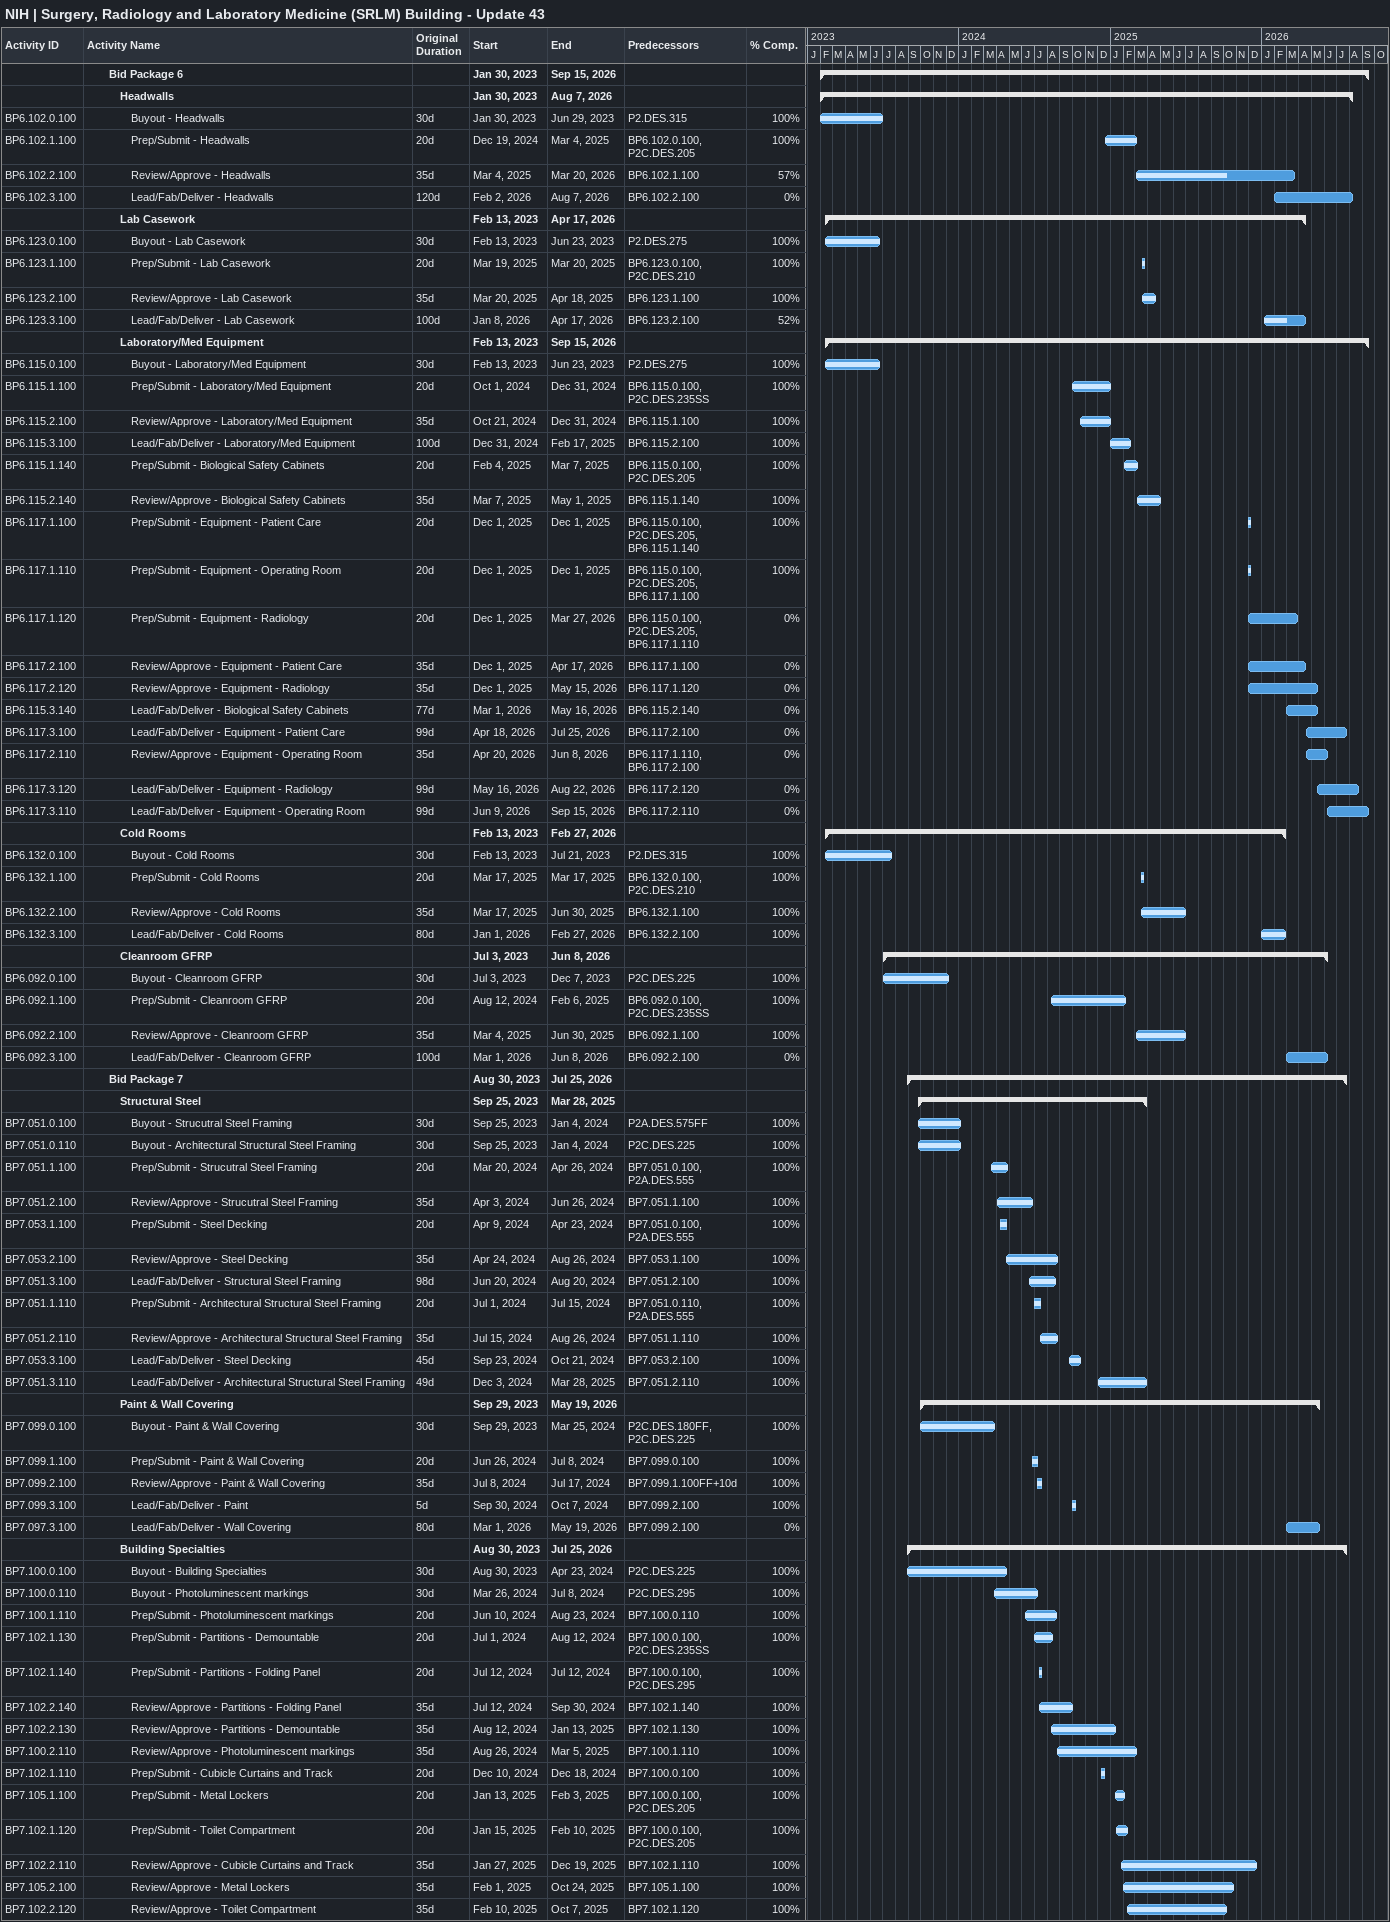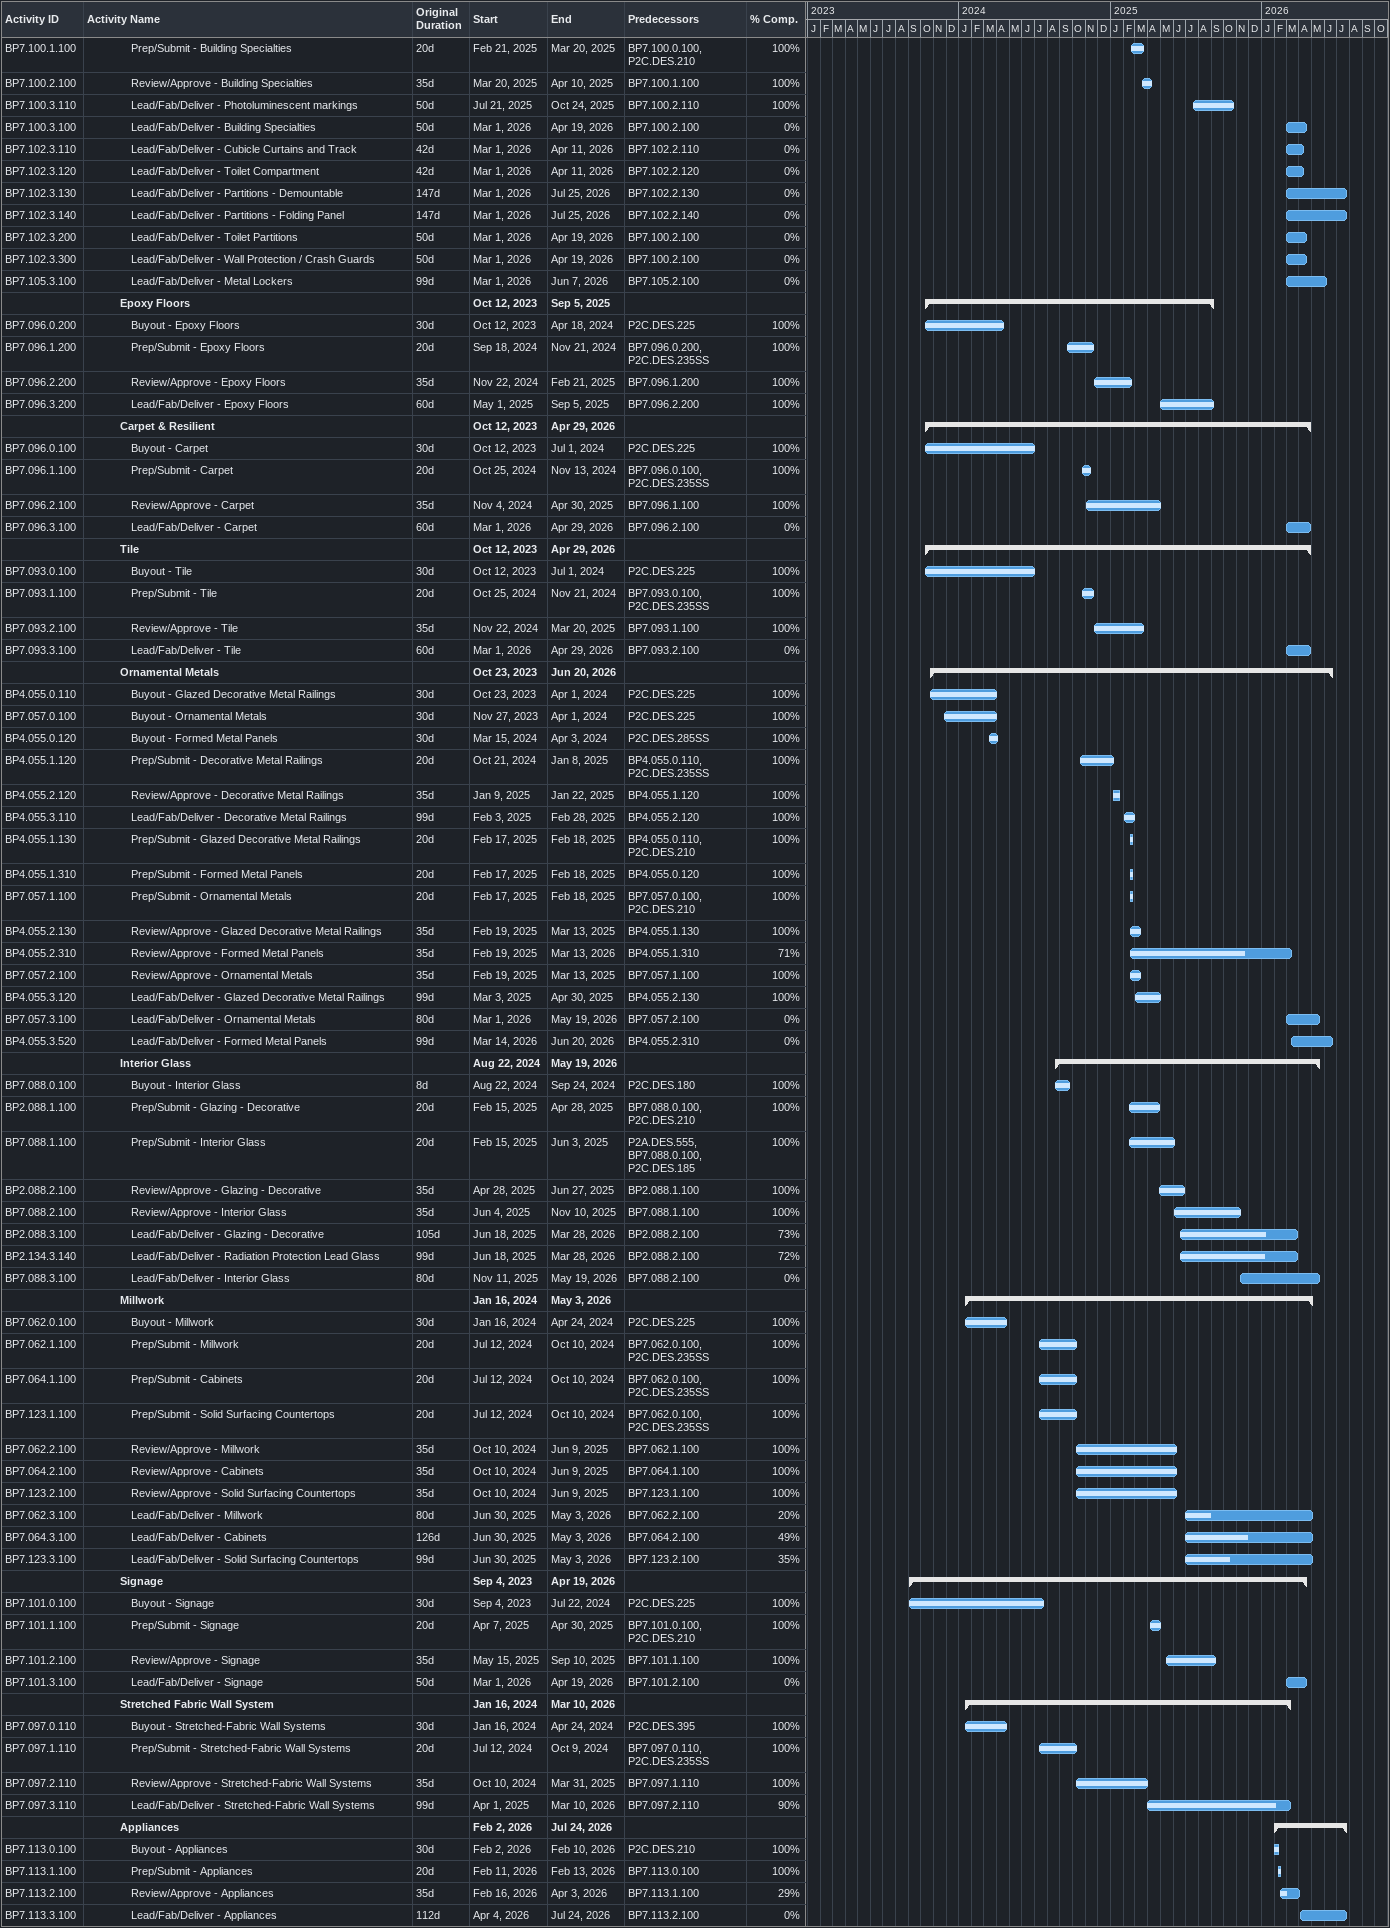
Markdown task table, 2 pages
NIH | Surgery, Radiology and Laboratory Medicine (SRLM) Building - Update 43

| ID | Level | Task | Original duration | Start | Finish | Predecessors | % complete |
|---|---|---|---|---|---|---|---|
|  | 3 | **Bid Package 6** |  | 2023-01-30 | 2026-09-15 |  |  |
|  | 4 | **Headwalls** |  | 2023-01-30 | 2026-08-07 |  |  |
| BP6.102.0.100 | 5 | Buyout - Headwalls | 30d | 2023-01-30 | 2023-06-29 | P2.DES.315 | 100 |
| BP6.102.1.100 | 5 | Prep/Submit - Headwalls | 20d | 2024-12-19 | 2025-03-04 | BP6.102.0.100, P2C.DES.205 | 100 |
| BP6.102.2.100 | 5 | Review/Approve - Headwalls | 35d | 2025-03-04 | 2026-03-20 | BP6.102.1.100 | 57 |
| BP6.102.3.100 | 5 | Lead/Fab/Deliver - Headwalls | 120d | 2026-02-02 | 2026-08-07 | BP6.102.2.100 | 0 |
|  | 4 | **Lab Casework** |  | 2023-02-13 | 2026-04-17 |  |  |
| BP6.123.0.100 | 5 | Buyout - Lab Casework | 30d | 2023-02-13 | 2023-06-23 | P2.DES.275 | 100 |
| BP6.123.1.100 | 5 | Prep/Submit - Lab Casework | 20d | 2025-03-19 | 2025-03-20 | BP6.123.0.100, P2C.DES.210 | 100 |
| BP6.123.2.100 | 5 | Review/Approve - Lab Casework | 35d | 2025-03-20 | 2025-04-18 | BP6.123.1.100 | 100 |
| BP6.123.3.100 | 5 | Lead/Fab/Deliver - Lab Casework | 100d | 2026-01-08 | 2026-04-17 | BP6.123.2.100 | 52 |
|  | 4 | **Laboratory/Med Equipment** |  | 2023-02-13 | 2026-09-15 |  |  |
| BP6.115.0.100 | 5 | Buyout - Laboratory/Med Equipment | 30d | 2023-02-13 | 2023-06-23 | P2.DES.275 | 100 |
| BP6.115.1.100 | 5 | Prep/Submit - Laboratory/Med Equipment | 20d | 2024-10-01 | 2024-12-31 | BP6.115.0.100, P2C.DES.235SS | 100 |
| BP6.115.2.100 | 5 | Review/Approve - Laboratory/Med Equipment | 35d | 2024-10-21 | 2024-12-31 | BP6.115.1.100 | 100 |
| BP6.115.3.100 | 5 | Lead/Fab/Deliver - Laboratory/Med Equipment | 100d | 2024-12-31 | 2025-02-17 | BP6.115.2.100 | 100 |
| BP6.115.1.140 | 5 | Prep/Submit - Biological Safety Cabinets | 20d | 2025-02-04 | 2025-03-07 | BP6.115.0.100, P2C.DES.205 | 100 |
| BP6.115.2.140 | 5 | Review/Approve - Biological Safety Cabinets | 35d | 2025-03-07 | 2025-05-01 | BP6.115.1.140 | 100 |
| BP6.117.1.100 | 5 | Prep/Submit - Equipment - Patient Care | 20d | 2025-12-01 | 2025-12-01 | BP6.115.0.100, P2C.DES.205, BP6.115.1.140 | 100 |
| BP6.117.1.110 | 5 | Prep/Submit - Equipment - Operating Room | 20d | 2025-12-01 | 2025-12-01 | BP6.115.0.100, P2C.DES.205, BP6.117.1.100 | 100 |
| BP6.117.1.120 | 5 | Prep/Submit - Equipment - Radiology | 20d | 2025-12-01 | 2026-03-27 | BP6.115.0.100, P2C.DES.205, BP6.117.1.110 | 0 |
| BP6.117.2.100 | 5 | Review/Approve - Equipment - Patient Care | 35d | 2025-12-01 | 2026-04-17 | BP6.117.1.100 | 0 |
| BP6.117.2.120 | 5 | Review/Approve - Equipment - Radiology | 35d | 2025-12-01 | 2026-05-15 | BP6.117.1.120 | 0 |
| BP6.115.3.140 | 5 | Lead/Fab/Deliver - Biological Safety Cabinets | 77d | 2026-03-01 | 2026-05-16 | BP6.115.2.140 | 0 |
| BP6.117.3.100 | 5 | Lead/Fab/Deliver - Equipment - Patient Care | 99d | 2026-04-18 | 2026-07-25 | BP6.117.2.100 | 0 |
| BP6.117.2.110 | 5 | Review/Approve - Equipment - Operating Room | 35d | 2026-04-20 | 2026-06-08 | BP6.117.1.110, BP6.117.2.100 | 0 |
| BP6.117.3.120 | 5 | Lead/Fab/Deliver - Equipment - Radiology | 99d | 2026-05-16 | 2026-08-22 | BP6.117.2.120 | 0 |
| BP6.117.3.110 | 5 | Lead/Fab/Deliver - Equipment - Operating Room | 99d | 2026-06-09 | 2026-09-15 | BP6.117.2.110 | 0 |
|  | 4 | **Cold Rooms** |  | 2023-02-13 | 2026-02-27 |  |  |
| BP6.132.0.100 | 5 | Buyout - Cold Rooms | 30d | 2023-02-13 | 2023-07-21 | P2.DES.315 | 100 |
| BP6.132.1.100 | 5 | Prep/Submit - Cold Rooms | 20d | 2025-03-17 | 2025-03-17 | BP6.132.0.100, P2C.DES.210 | 100 |
| BP6.132.2.100 | 5 | Review/Approve - Cold Rooms | 35d | 2025-03-17 | 2025-06-30 | BP6.132.1.100 | 100 |
| BP6.132.3.100 | 5 | Lead/Fab/Deliver - Cold Rooms | 80d | 2026-01-01 | 2026-02-27 | BP6.132.2.100 | 100 |
|  | 4 | **Cleanroom GFRP** |  | 2023-07-03 | 2026-06-08 |  |  |
| BP6.092.0.100 | 5 | Buyout - Cleanroom GFRP | 30d | 2023-07-03 | 2023-12-07 | P2C.DES.225 | 100 |
| BP6.092.1.100 | 5 | Prep/Submit - Cleanroom GFRP | 20d | 2024-08-12 | 2025-02-06 | BP6.092.0.100, P2C.DES.235SS | 100 |
| BP6.092.2.100 | 5 | Review/Approve - Cleanroom GFRP | 35d | 2025-03-04 | 2025-06-30 | BP6.092.1.100 | 100 |
| BP6.092.3.100 | 5 | Lead/Fab/Deliver - Cleanroom GFRP | 100d | 2026-03-01 | 2026-06-08 | BP6.092.2.100 | 0 |
|  | 3 | **Bid Package 7** |  | 2023-08-30 | 2026-07-25 |  |  |
|  | 4 | **Structural Steel** |  | 2023-09-25 | 2025-03-28 |  |  |
| BP7.051.0.100 | 5 | Buyout - Strucutral Steel Framing | 30d | 2023-09-25 | 2024-01-04 | P2A.DES.575FF | 100 |
| BP7.051.0.110 | 5 | Buyout - Architectural Structural Steel Framing | 30d | 2023-09-25 | 2024-01-04 | P2C.DES.225 | 100 |
| BP7.051.1.100 | 5 | Prep/Submit - Strucutral Steel Framing | 20d | 2024-03-20 | 2024-04-26 | BP7.051.0.100, P2A.DES.555 | 100 |
| BP7.051.2.100 | 5 | Review/Approve - Strucutral Steel Framing | 35d | 2024-04-03 | 2024-06-26 | BP7.051.1.100 | 100 |
| BP7.053.1.100 | 5 | Prep/Submit - Steel Decking | 20d | 2024-04-09 | 2024-04-23 | BP7.051.0.100, P2A.DES.555 | 100 |
| BP7.053.2.100 | 5 | Review/Approve - Steel Decking | 35d | 2024-04-24 | 2024-08-26 | BP7.053.1.100 | 100 |
| BP7.051.3.100 | 5 | Lead/Fab/Deliver - Structural Steel Framing | 98d | 2024-06-20 | 2024-08-20 | BP7.051.2.100 | 100 |
| BP7.051.1.110 | 5 | Prep/Submit - Architectural Structural Steel Framing | 20d | 2024-07-01 | 2024-07-15 | BP7.051.0.110, P2A.DES.555 | 100 |
| BP7.051.2.110 | 5 | Review/Approve - Architectural Structural Steel Framing | 35d | 2024-07-15 | 2024-08-26 | BP7.051.1.110 | 100 |
| BP7.053.3.100 | 5 | Lead/Fab/Deliver - Steel Decking | 45d | 2024-09-23 | 2024-10-21 | BP7.053.2.100 | 100 |
| BP7.051.3.110 | 5 | Lead/Fab/Deliver - Architectural Structural Steel Framing | 49d | 2024-12-03 | 2025-03-28 | BP7.051.2.110 | 100 |
|  | 4 | **Paint & Wall Covering** |  | 2023-09-29 | 2026-05-19 |  |  |
| BP7.099.0.100 | 5 | Buyout - Paint & Wall Covering | 30d | 2023-09-29 | 2024-03-25 | P2C.DES.180FF, P2C.DES.225 | 100 |
| BP7.099.1.100 | 5 | Prep/Submit - Paint & Wall Covering | 20d | 2024-06-26 | 2024-07-08 | BP7.099.0.100 | 100 |
| BP7.099.2.100 | 5 | Review/Approve - Paint & Wall Covering | 35d | 2024-07-08 | 2024-07-17 | BP7.099.1.100FF+10d | 100 |
| BP7.099.3.100 | 5 | Lead/Fab/Deliver - Paint | 5d | 2024-09-30 | 2024-10-07 | BP7.099.2.100 | 100 |
| BP7.097.3.100 | 5 | Lead/Fab/Deliver - Wall Covering | 80d | 2026-03-01 | 2026-05-19 | BP7.099.2.100 | 0 |
|  | 4 | **Building Specialties** |  | 2023-08-30 | 2026-07-25 |  |  |
| BP7.100.0.100 | 5 | Buyout - Building Specialties | 30d | 2023-08-30 | 2024-04-23 | P2C.DES.225 | 100 |
| BP7.100.0.110 | 5 | Buyout - Photoluminescent markings | 30d | 2024-03-26 | 2024-07-08 | P2C.DES.295 | 100 |
| BP7.100.1.110 | 5 | Prep/Submit - Photoluminescent markings | 20d | 2024-06-10 | 2024-08-23 | BP7.100.0.110 | 100 |
| BP7.102.1.130 | 5 | Prep/Submit - Partitions - Demountable | 20d | 2024-07-01 | 2024-08-12 | BP7.100.0.100, P2C.DES.235SS | 100 |
| BP7.102.1.140 | 5 | Prep/Submit - Partitions - Folding Panel | 20d | 2024-07-12 | 2024-07-12 | BP7.100.0.100, P2C.DES.295 | 100 |
| BP7.102.2.140 | 5 | Review/Approve - Partitions - Folding Panel | 35d | 2024-07-12 | 2024-09-30 | BP7.102.1.140 | 100 |
| BP7.102.2.130 | 5 | Review/Approve - Partitions - Demountable | 35d | 2024-08-12 | 2025-01-13 | BP7.102.1.130 | 100 |
| BP7.100.2.110 | 5 | Review/Approve - Photoluminescent markings | 35d | 2024-08-26 | 2025-03-05 | BP7.100.1.110 | 100 |
| BP7.102.1.110 | 5 | Prep/Submit - Cubicle Curtains and Track | 20d | 2024-12-10 | 2024-12-18 | BP7.100.0.100 | 100 |
| BP7.105.1.100 | 5 | Prep/Submit - Metal Lockers | 20d | 2025-01-13 | 2025-02-03 | BP7.100.0.100, P2C.DES.205 | 100 |
| BP7.102.1.120 | 5 | Prep/Submit - Toilet Compartment | 20d | 2025-01-15 | 2025-02-10 | BP7.100.0.100, P2C.DES.205 | 100 |
| BP7.102.2.110 | 5 | Review/Approve - Cubicle Curtains and Track | 35d | 2025-01-27 | 2025-12-19 | BP7.102.1.110 | 100 |
| BP7.105.2.100 | 5 | Review/Approve - Metal Lockers | 35d | 2025-02-01 | 2025-10-24 | BP7.105.1.100 | 100 |
| BP7.102.2.120 | 5 | Review/Approve - Toilet Compartment | 35d | 2025-02-10 | 2025-10-07 | BP7.102.1.120 | 100 |
| BP7.100.1.100 | 5 | Prep/Submit - Building Specialties | 20d | 2025-02-21 | 2025-03-20 | BP7.100.0.100, P2C.DES.210 | 100 |
| BP7.100.2.100 | 5 | Review/Approve - Building Specialties | 35d | 2025-03-20 | 2025-04-10 | BP7.100.1.100 | 100 |
| BP7.100.3.110 | 5 | Lead/Fab/Deliver - Photoluminescent markings | 50d | 2025-07-21 | 2025-10-24 | BP7.100.2.110 | 100 |
| BP7.100.3.100 | 5 | Lead/Fab/Deliver - Building Specialties | 50d | 2026-03-01 | 2026-04-19 | BP7.100.2.100 | 0 |
| BP7.102.3.110 | 5 | Lead/Fab/Deliver - Cubicle Curtains and Track | 42d | 2026-03-01 | 2026-04-11 | BP7.102.2.110 | 0 |
| BP7.102.3.120 | 5 | Lead/Fab/Deliver - Toilet Compartment | 42d | 2026-03-01 | 2026-04-11 | BP7.102.2.120 | 0 |
| BP7.102.3.130 | 5 | Lead/Fab/Deliver - Partitions - Demountable | 147d | 2026-03-01 | 2026-07-25 | BP7.102.2.130 | 0 |
| BP7.102.3.140 | 5 | Lead/Fab/Deliver - Partitions - Folding Panel | 147d | 2026-03-01 | 2026-07-25 | BP7.102.2.140 | 0 |
| BP7.102.3.200 | 5 | Lead/Fab/Deliver - Toilet Partitions | 50d | 2026-03-01 | 2026-04-19 | BP7.100.2.100 | 0 |
| BP7.102.3.300 | 5 | Lead/Fab/Deliver - Wall Protection / Crash Guards | 50d | 2026-03-01 | 2026-04-19 | BP7.100.2.100 | 0 |
| BP7.105.3.100 | 5 | Lead/Fab/Deliver - Metal Lockers | 99d | 2026-03-01 | 2026-06-07 | BP7.105.2.100 | 0 |
|  | 4 | **Epoxy Floors** |  | 2023-10-12 | 2025-09-05 |  |  |
| BP7.096.0.200 | 5 | Buyout - Epoxy Floors | 30d | 2023-10-12 | 2024-04-18 | P2C.DES.225 | 100 |
| BP7.096.1.200 | 5 | Prep/Submit - Epoxy Floors | 20d | 2024-09-18 | 2024-11-21 | BP7.096.0.200, P2C.DES.235SS | 100 |
| BP7.096.2.200 | 5 | Review/Approve - Epoxy Floors | 35d | 2024-11-22 | 2025-02-21 | BP7.096.1.200 | 100 |
| BP7.096.3.200 | 5 | Lead/Fab/Deliver - Epoxy Floors | 60d | 2025-05-01 | 2025-09-05 | BP7.096.2.200 | 100 |
|  | 4 | **Carpet & Resilient** |  | 2023-10-12 | 2026-04-29 |  |  |
| BP7.096.0.100 | 5 | Buyout - Carpet | 30d | 2023-10-12 | 2024-07-01 | P2C.DES.225 | 100 |
| BP7.096.1.100 | 5 | Prep/Submit - Carpet | 20d | 2024-10-25 | 2024-11-13 | BP7.096.0.100, P2C.DES.235SS | 100 |
| BP7.096.2.100 | 5 | Review/Approve - Carpet | 35d | 2024-11-04 | 2025-04-30 | BP7.096.1.100 | 100 |
| BP7.096.3.100 | 5 | Lead/Fab/Deliver - Carpet | 60d | 2026-03-01 | 2026-04-29 | BP7.096.2.100 | 0 |
|  | 4 | **Tile** |  | 2023-10-12 | 2026-04-29 |  |  |
| BP7.093.0.100 | 5 | Buyout - Tile | 30d | 2023-10-12 | 2024-07-01 | P2C.DES.225 | 100 |
| BP7.093.1.100 | 5 | Prep/Submit - Tile | 20d | 2024-10-25 | 2024-11-21 | BP7.093.0.100, P2C.DES.235SS | 100 |
| BP7.093.2.100 | 5 | Review/Approve - Tile | 35d | 2024-11-22 | 2025-03-20 | BP7.093.1.100 | 100 |
| BP7.093.3.100 | 5 | Lead/Fab/Deliver - Tile | 60d | 2026-03-01 | 2026-04-29 | BP7.093.2.100 | 0 |
|  | 4 | **Ornamental Metals** |  | 2023-10-23 | 2026-06-20 |  |  |
| BP4.055.0.110 | 5 | Buyout - Glazed Decorative Metal Railings | 30d | 2023-10-23 | 2024-04-01 | P2C.DES.225 | 100 |
| BP7.057.0.100 | 5 | Buyout - Ornamental Metals | 30d | 2023-11-27 | 2024-04-01 | P2C.DES.225 | 100 |
| BP4.055.0.120 | 5 | Buyout - Formed Metal Panels | 30d | 2024-03-15 | 2024-04-03 | P2C.DES.285SS | 100 |
| BP4.055.1.120 | 5 | Prep/Submit - Decorative Metal Railings | 20d | 2024-10-21 | 2025-01-08 | BP4.055.0.110, P2C.DES.235SS | 100 |
| BP4.055.2.120 | 5 | Review/Approve - Decorative Metal Railings | 35d | 2025-01-09 | 2025-01-22 | BP4.055.1.120 | 100 |
| BP4.055.3.110 | 5 | Lead/Fab/Deliver - Decorative Metal Railings | 99d | 2025-02-03 | 2025-02-28 | BP4.055.2.120 | 100 |
| BP4.055.1.130 | 5 | Prep/Submit - Glazed Decorative Metal Railings | 20d | 2025-02-17 | 2025-02-18 | BP4.055.0.110, P2C.DES.210 | 100 |
| BP4.055.1.310 | 5 | Prep/Submit - Formed Metal Panels | 20d | 2025-02-17 | 2025-02-18 | BP4.055.0.120 | 100 |
| BP7.057.1.100 | 5 | Prep/Submit - Ornamental Metals | 20d | 2025-02-17 | 2025-02-18 | BP7.057.0.100, P2C.DES.210 | 100 |
| BP4.055.2.130 | 5 | Review/Approve - Glazed Decorative Metal Railings | 35d | 2025-02-19 | 2025-03-13 | BP4.055.1.130 | 100 |
| BP4.055.2.310 | 5 | Review/Approve - Formed Metal Panels | 35d | 2025-02-19 | 2026-03-13 | BP4.055.1.310 | 71 |
| BP7.057.2.100 | 5 | Review/Approve - Ornamental Metals | 35d | 2025-02-19 | 2025-03-13 | BP7.057.1.100 | 100 |
| BP4.055.3.120 | 5 | Lead/Fab/Deliver - Glazed Decorative Metal Railings | 99d | 2025-03-03 | 2025-04-30 | BP4.055.2.130 | 100 |
| BP7.057.3.100 | 5 | Lead/Fab/Deliver - Ornamental Metals | 80d | 2026-03-01 | 2026-05-19 | BP7.057.2.100 | 0 |
| BP4.055.3.520 | 5 | Lead/Fab/Deliver - Formed Metal Panels | 99d | 2026-03-14 | 2026-06-20 | BP4.055.2.310 | 0 |
|  | 4 | **Interior Glass** |  | 2024-08-22 | 2026-05-19 |  |  |
| BP7.088.0.100 | 5 | Buyout - Interior Glass | 8d | 2024-08-22 | 2024-09-24 | P2C.DES.180 | 100 |
| BP2.088.1.100 | 5 | Prep/Submit - Glazing - Decorative | 20d | 2025-02-15 | 2025-04-28 | BP7.088.0.100, P2C.DES.210 | 100 |
| BP7.088.1.100 | 5 | Prep/Submit - Interior Glass | 20d | 2025-02-15 | 2025-06-03 | P2A.DES.555, BP7.088.0.100, P2C.DES.185 | 100 |
| BP2.088.2.100 | 5 | Review/Approve - Glazing - Decorative | 35d | 2025-04-28 | 2025-06-27 | BP2.088.1.100 | 100 |
| BP7.088.2.100 | 5 | Review/Approve - Interior Glass | 35d | 2025-06-04 | 2025-11-10 | BP7.088.1.100 | 100 |
| BP2.088.3.100 | 5 | Lead/Fab/Deliver - Glazing - Decorative | 105d | 2025-06-18 | 2026-03-28 | BP2.088.2.100 | 73 |
| BP2.134.3.140 | 5 | Lead/Fab/Deliver - Radiation Protection Lead Glass | 99d | 2025-06-18 | 2026-03-28 | BP2.088.2.100 | 72 |
| BP7.088.3.100 | 5 | Lead/Fab/Deliver - Interior Glass | 80d | 2025-11-11 | 2026-05-19 | BP7.088.2.100 | 0 |
|  | 4 | **Millwork** |  | 2024-01-16 | 2026-05-03 |  |  |
| BP7.062.0.100 | 5 | Buyout - Millwork | 30d | 2024-01-16 | 2024-04-24 | P2C.DES.225 | 100 |
| BP7.062.1.100 | 5 | Prep/Submit - Millwork | 20d | 2024-07-12 | 2024-10-10 | BP7.062.0.100, P2C.DES.235SS | 100 |
| BP7.064.1.100 | 5 | Prep/Submit - Cabinets | 20d | 2024-07-12 | 2024-10-10 | BP7.062.0.100, P2C.DES.235SS | 100 |
| BP7.123.1.100 | 5 | Prep/Submit - Solid Surfacing Countertops | 20d | 2024-07-12 | 2024-10-10 | BP7.062.0.100, P2C.DES.235SS | 100 |
| BP7.062.2.100 | 5 | Review/Approve - Millwork | 35d | 2024-10-10 | 2025-06-09 | BP7.062.1.100 | 100 |
| BP7.064.2.100 | 5 | Review/Approve - Cabinets | 35d | 2024-10-10 | 2025-06-09 | BP7.064.1.100 | 100 |
| BP7.123.2.100 | 5 | Review/Approve - Solid Surfacing Countertops | 35d | 2024-10-10 | 2025-06-09 | BP7.123.1.100 | 100 |
| BP7.062.3.100 | 5 | Lead/Fab/Deliver - Millwork | 80d | 2025-06-30 | 2026-05-03 | BP7.062.2.100 | 20 |
| BP7.064.3.100 | 5 | Lead/Fab/Deliver - Cabinets | 126d | 2025-06-30 | 2026-05-03 | BP7.064.2.100 | 49 |
| BP7.123.3.100 | 5 | Lead/Fab/Deliver - Solid Surfacing Countertops | 99d | 2025-06-30 | 2026-05-03 | BP7.123.2.100 | 35 |
|  | 4 | **Signage** |  | 2023-09-04 | 2026-04-19 |  |  |
| BP7.101.0.100 | 5 | Buyout - Signage | 30d | 2023-09-04 | 2024-07-22 | P2C.DES.225 | 100 |
| BP7.101.1.100 | 5 | Prep/Submit - Signage | 20d | 2025-04-07 | 2025-04-30 | BP7.101.0.100, P2C.DES.210 | 100 |
| BP7.101.2.100 | 5 | Review/Approve - Signage | 35d | 2025-05-15 | 2025-09-10 | BP7.101.1.100 | 100 |
| BP7.101.3.100 | 5 | Lead/Fab/Deliver - Signage | 50d | 2026-03-01 | 2026-04-19 | BP7.101.2.100 | 0 |
|  | 4 | **Stretched Fabric Wall System** |  | 2024-01-16 | 2026-03-10 |  |  |
| BP7.097.0.110 | 5 | Buyout - Stretched-Fabric Wall Systems | 30d | 2024-01-16 | 2024-04-24 | P2C.DES.395 | 100 |
| BP7.097.1.110 | 5 | Prep/Submit - Stretched-Fabric Wall Systems | 20d | 2024-07-12 | 2024-10-09 | BP7.097.0.110, P2C.DES.235SS | 100 |
| BP7.097.2.110 | 5 | Review/Approve - Stretched-Fabric Wall Systems | 35d | 2024-10-10 | 2025-03-31 | BP7.097.1.110 | 100 |
| BP7.097.3.110 | 5 | Lead/Fab/Deliver - Stretched-Fabric Wall Systems | 99d | 2025-04-01 | 2026-03-10 | BP7.097.2.110 | 90 |
|  | 4 | **Appliances** |  | 2026-02-02 | 2026-07-24 |  |  |
| BP7.113.0.100 | 5 | Buyout - Appliances | 30d | 2026-02-02 | 2026-02-10 | P2C.DES.210 | 100 |
| BP7.113.1.100 | 5 | Prep/Submit - Appliances | 20d | 2026-02-11 | 2026-02-13 | BP7.113.0.100 | 100 |
| BP7.113.2.100 | 5 | Review/Approve - Appliances | 35d | 2026-02-16 | 2026-04-03 | BP7.113.1.100 | 29 |
| BP7.113.3.100 | 5 | Lead/Fab/Deliver - Appliances | 112d | 2026-04-04 | 2026-07-24 | BP7.113.2.100 | 0 |
